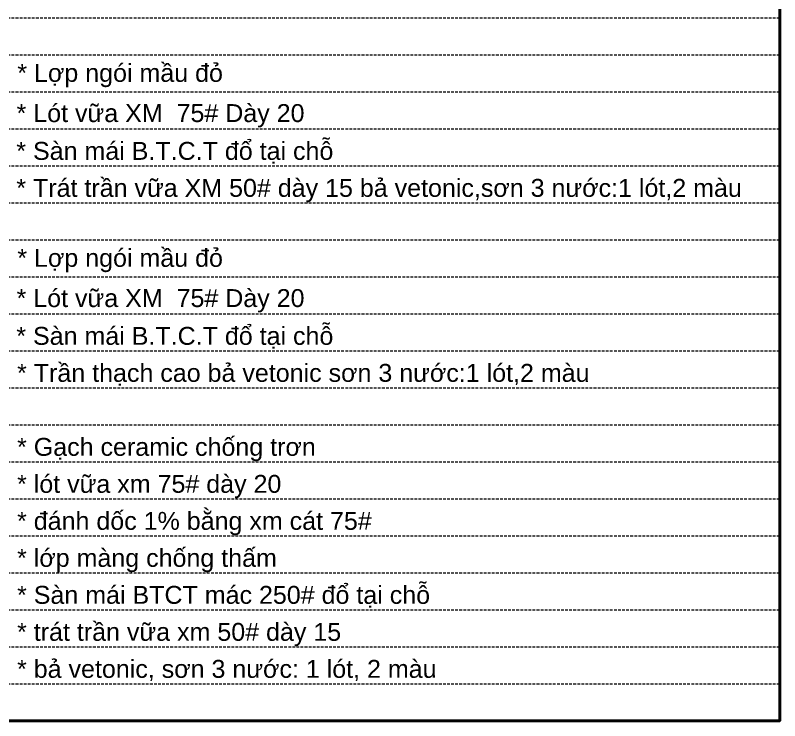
# Model space of a CAD drawing. Header units: millimetres. Extents: x -229618 to 2906, y -178063 to 96806.
# Drawn here: x -197421 to -190379, y 15808 to 22305 of the extents above; entities that cross this region are included whole.
import ezdxf

# ---------------------------------------------------------------- set-up
doc = ezdxf.new("R2010")
doc.units = ezdxf.units.MM
doc.header["$LTSCALE"] = 200
doc.header["$MEASUREMENT"] = 0
doc.linetypes.add('DASHED2', pattern=[0.375, 0.25, -0.125])
doc.layers.add('cat', color=1, linetype='CONTINUOUS', lineweight=40)
doc.layers.add('hatch', color=250, linetype='CONTINUOUS', lineweight=5)
doc.layers.add('TEXT', color=33, linetype='CONTINUOUS')
doc.styles.add('Arial iso', font='vnarial_0.ttf')

msp = doc.modelspace()

# ---------------------------------------------------------------- linework, layer by layer
at = {"layer": 'cat'}
msp.add_lwpolyline([(-206418, 29162.5), (-190379, 29162.5), (-190379, 15808.2), (-206418, 15808.2)], close=True, dxfattribs=at)
at = {"layer": 'hatch', "color": 251, "linetype": 'DASHED2', "ltscale": 0.5}
for p, q in [((-206418, 22282.9), (-190379, 22282.9)), ((-206418, 21942.1), (-190379, 21942.1)), ((-206418, 21601.4), (-190379, 21601.4)), ((-206418, 21260.6), (-190379, 21260.6)), ((-206418, 20919.8), (-190379, 20919.8)), ((-206418, 20579.1), (-190379, 20579.1)), ((-206418, 20238.3), (-190379, 20238.3)), ((-206418, 19897.5), (-190379, 19897.5)), ((-206418, 19556.7), (-190379, 19556.7)), ((-206418, 19216), (-190379, 19216)), ((-206418, 18875.2), (-190379, 18875.2)), ((-206418, 18534.4), (-190379, 18534.4)), ((-206418, 18193.6), (-190379, 18193.6)), ((-206418, 17852.9), (-190379, 17852.9)), ((-206418, 17512.1), (-190379, 17512.1)), ((-206418, 17171.3), (-190379, 17171.3)), ((-206418, 16830.5), (-190379, 16830.5)), ((-206418, 16489.8), (-190379, 16489.8)), ((-206418, 16149), (-190379, 16149)), ((-206418, 15808.2), (-190379, 15808.2))]:
    msp.add_line(p, q, dxfattribs=at)

# ---------------------------------------------------------------- texts
at = {"layer": 'TEXT', "style": 'Arial iso'}
for s, p in [('* Lîp ngãi mÇu ®á', (-197402.1, 21692.5)), ('* Lãt v÷a XM  75# Dµy 20 ', (-197409.1, 21322.1)), ('* Sµn m¸i B.T.C.T ®æ t¹i chç ', (-197411.5, 20974)), ('* Tr¸t trÇn v÷a XM 50# dµy 15 b¶ vetonic,s¬n 3 n\xadíc:1 lãt,2 mµu ', (-197411.5, 20633.3)), ('* Lîp ngãi mÇu ®á', (-197402.1, 19988.7)), ('* Lãt v÷a XM  75# Dµy 20 ', (-197409.1, 19618.2)), ('* Sµn m¸i B.T.C.T ®æ t¹i chç ', (-197411.5, 19270.2)), ('* TrÇn th¹ch cao b¶ vetonic s¬n 3 n\xadíc:1 lãt,2 mµu', (-197404.6, 18929.4)), ('* G¹ch ceramic chèng tr¬n', (-197404.6, 18247.9)), ('* lãt v÷a xm 75# dµy 20', (-197404.6, 17907.1)), ('* ®¸nh dèc 1%%% b»ng xm c¸t 75#', (-197404.6, 17566.3)), ('* líp mµng chèng thÊm ', (-197404.6, 17225.5)), ('* Sµn m¸i BTCT m¸c 250# ®æ t¹i chç ', (-197404.6, 16884.8)), ('* tr¸t trÇn v÷a xm 50# dµy 15', (-197404.6, 16544)), ('* b¶ vetonic, s¬n 3 n\xadíc: 1 lãt, 2 mµu', (-197404.6, 16203.2))]:
    msp.add_text(s, height=165, dxfattribs=at).set_placement(p)

doc.saveas('drawing.dxf')
